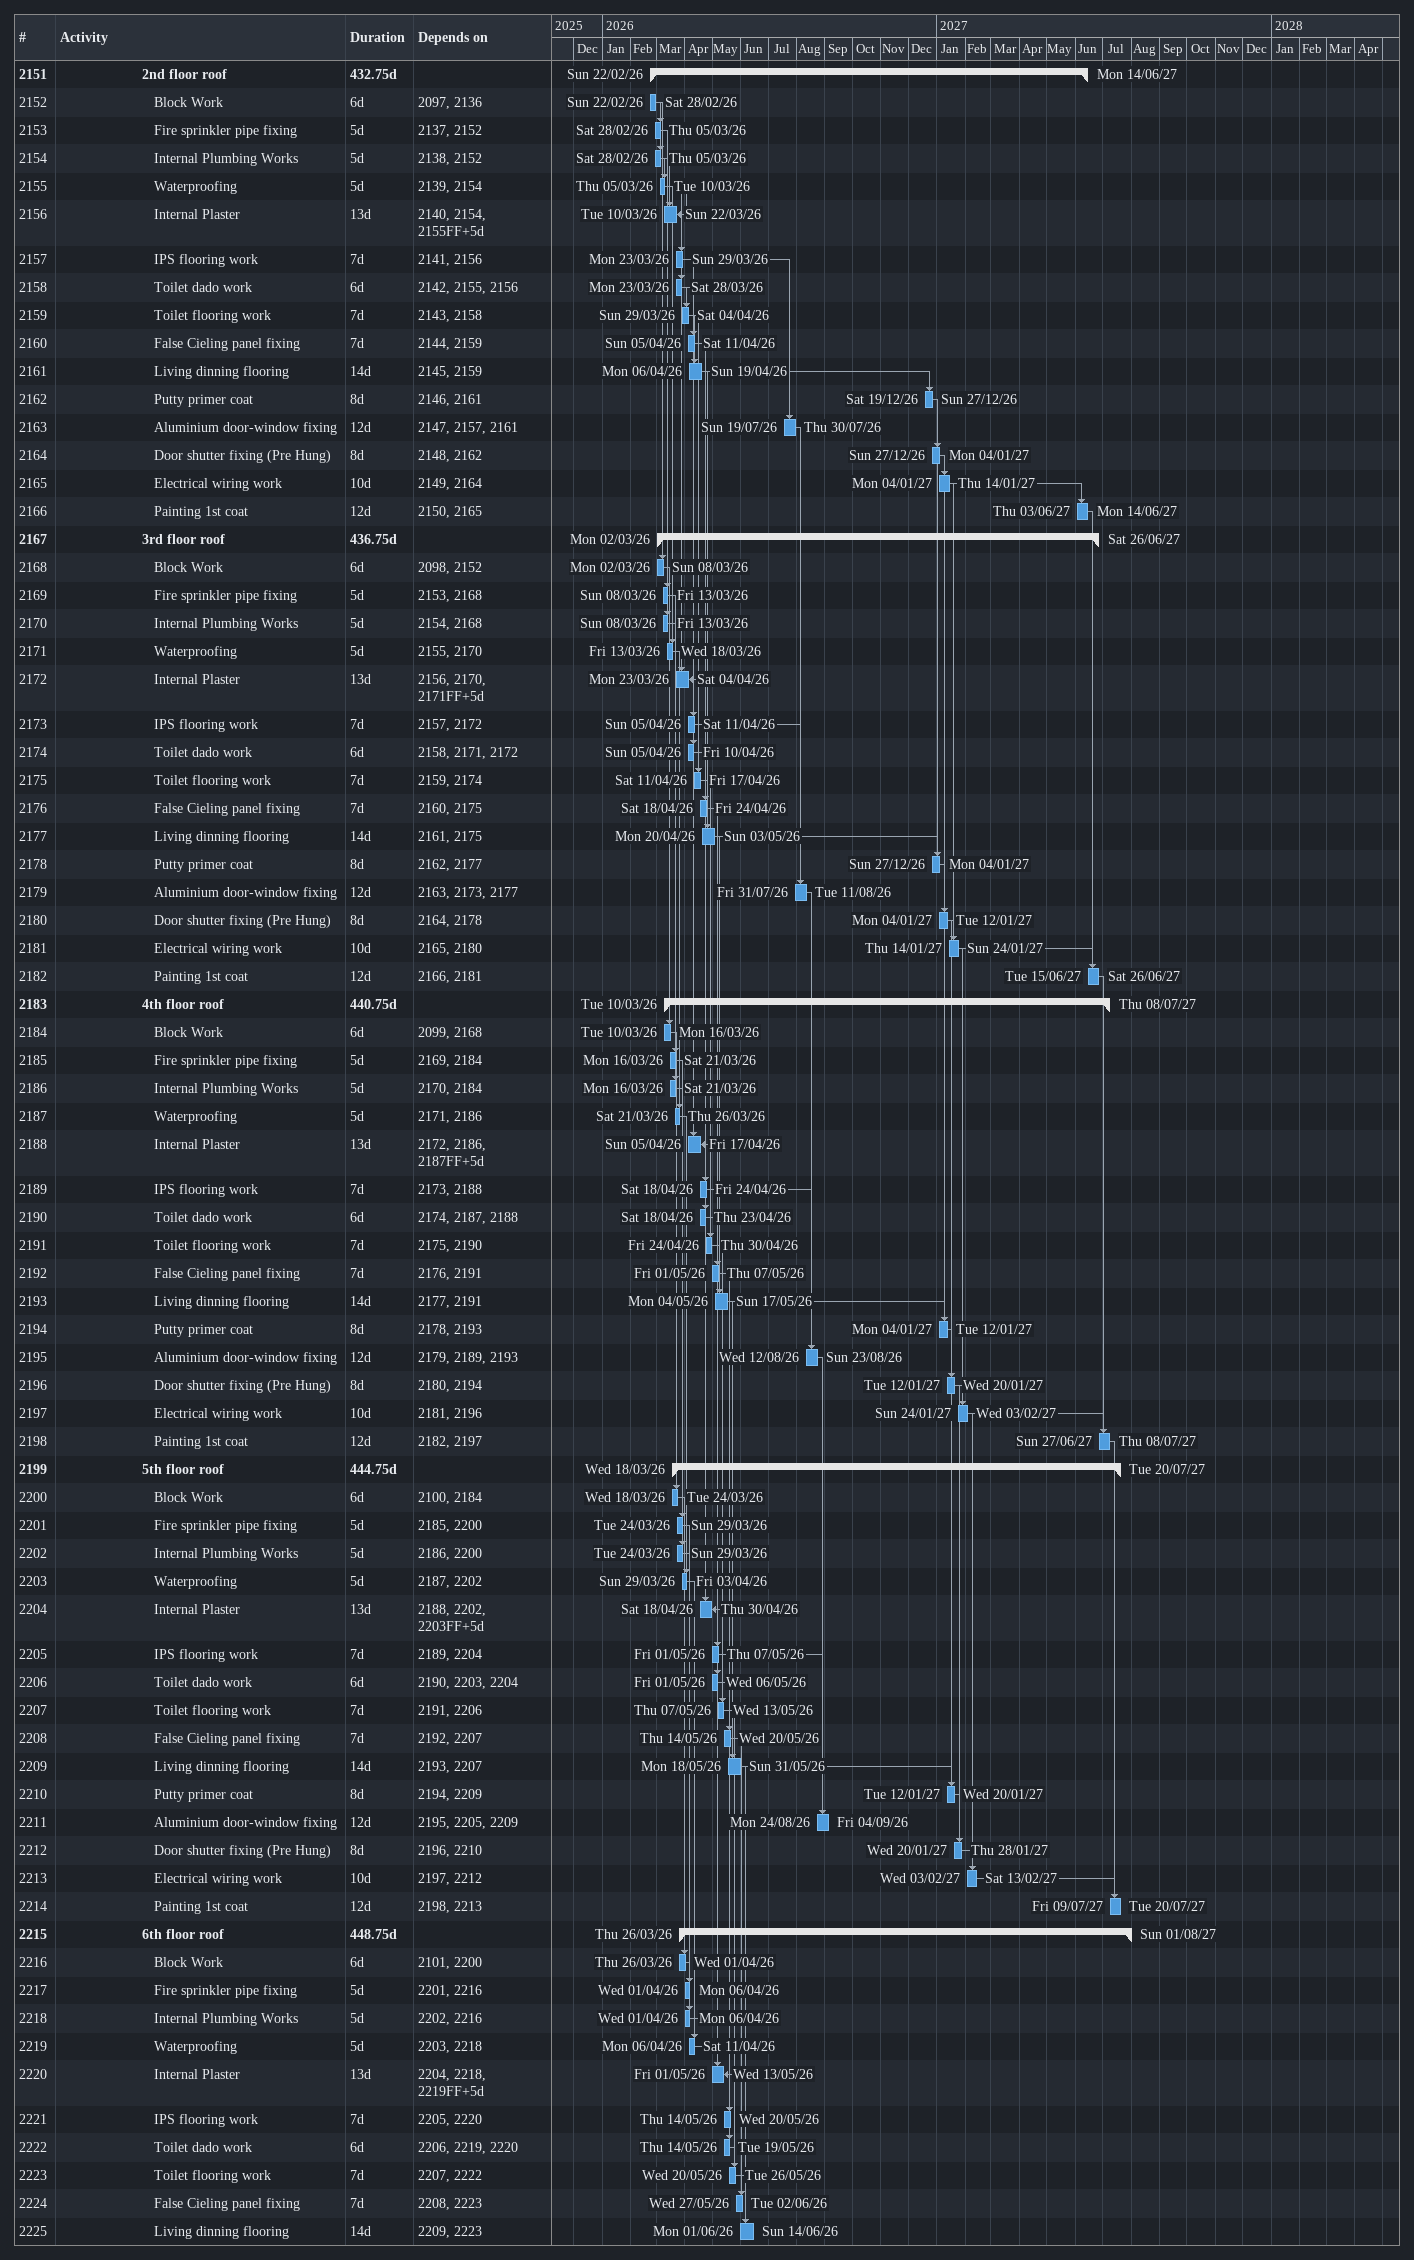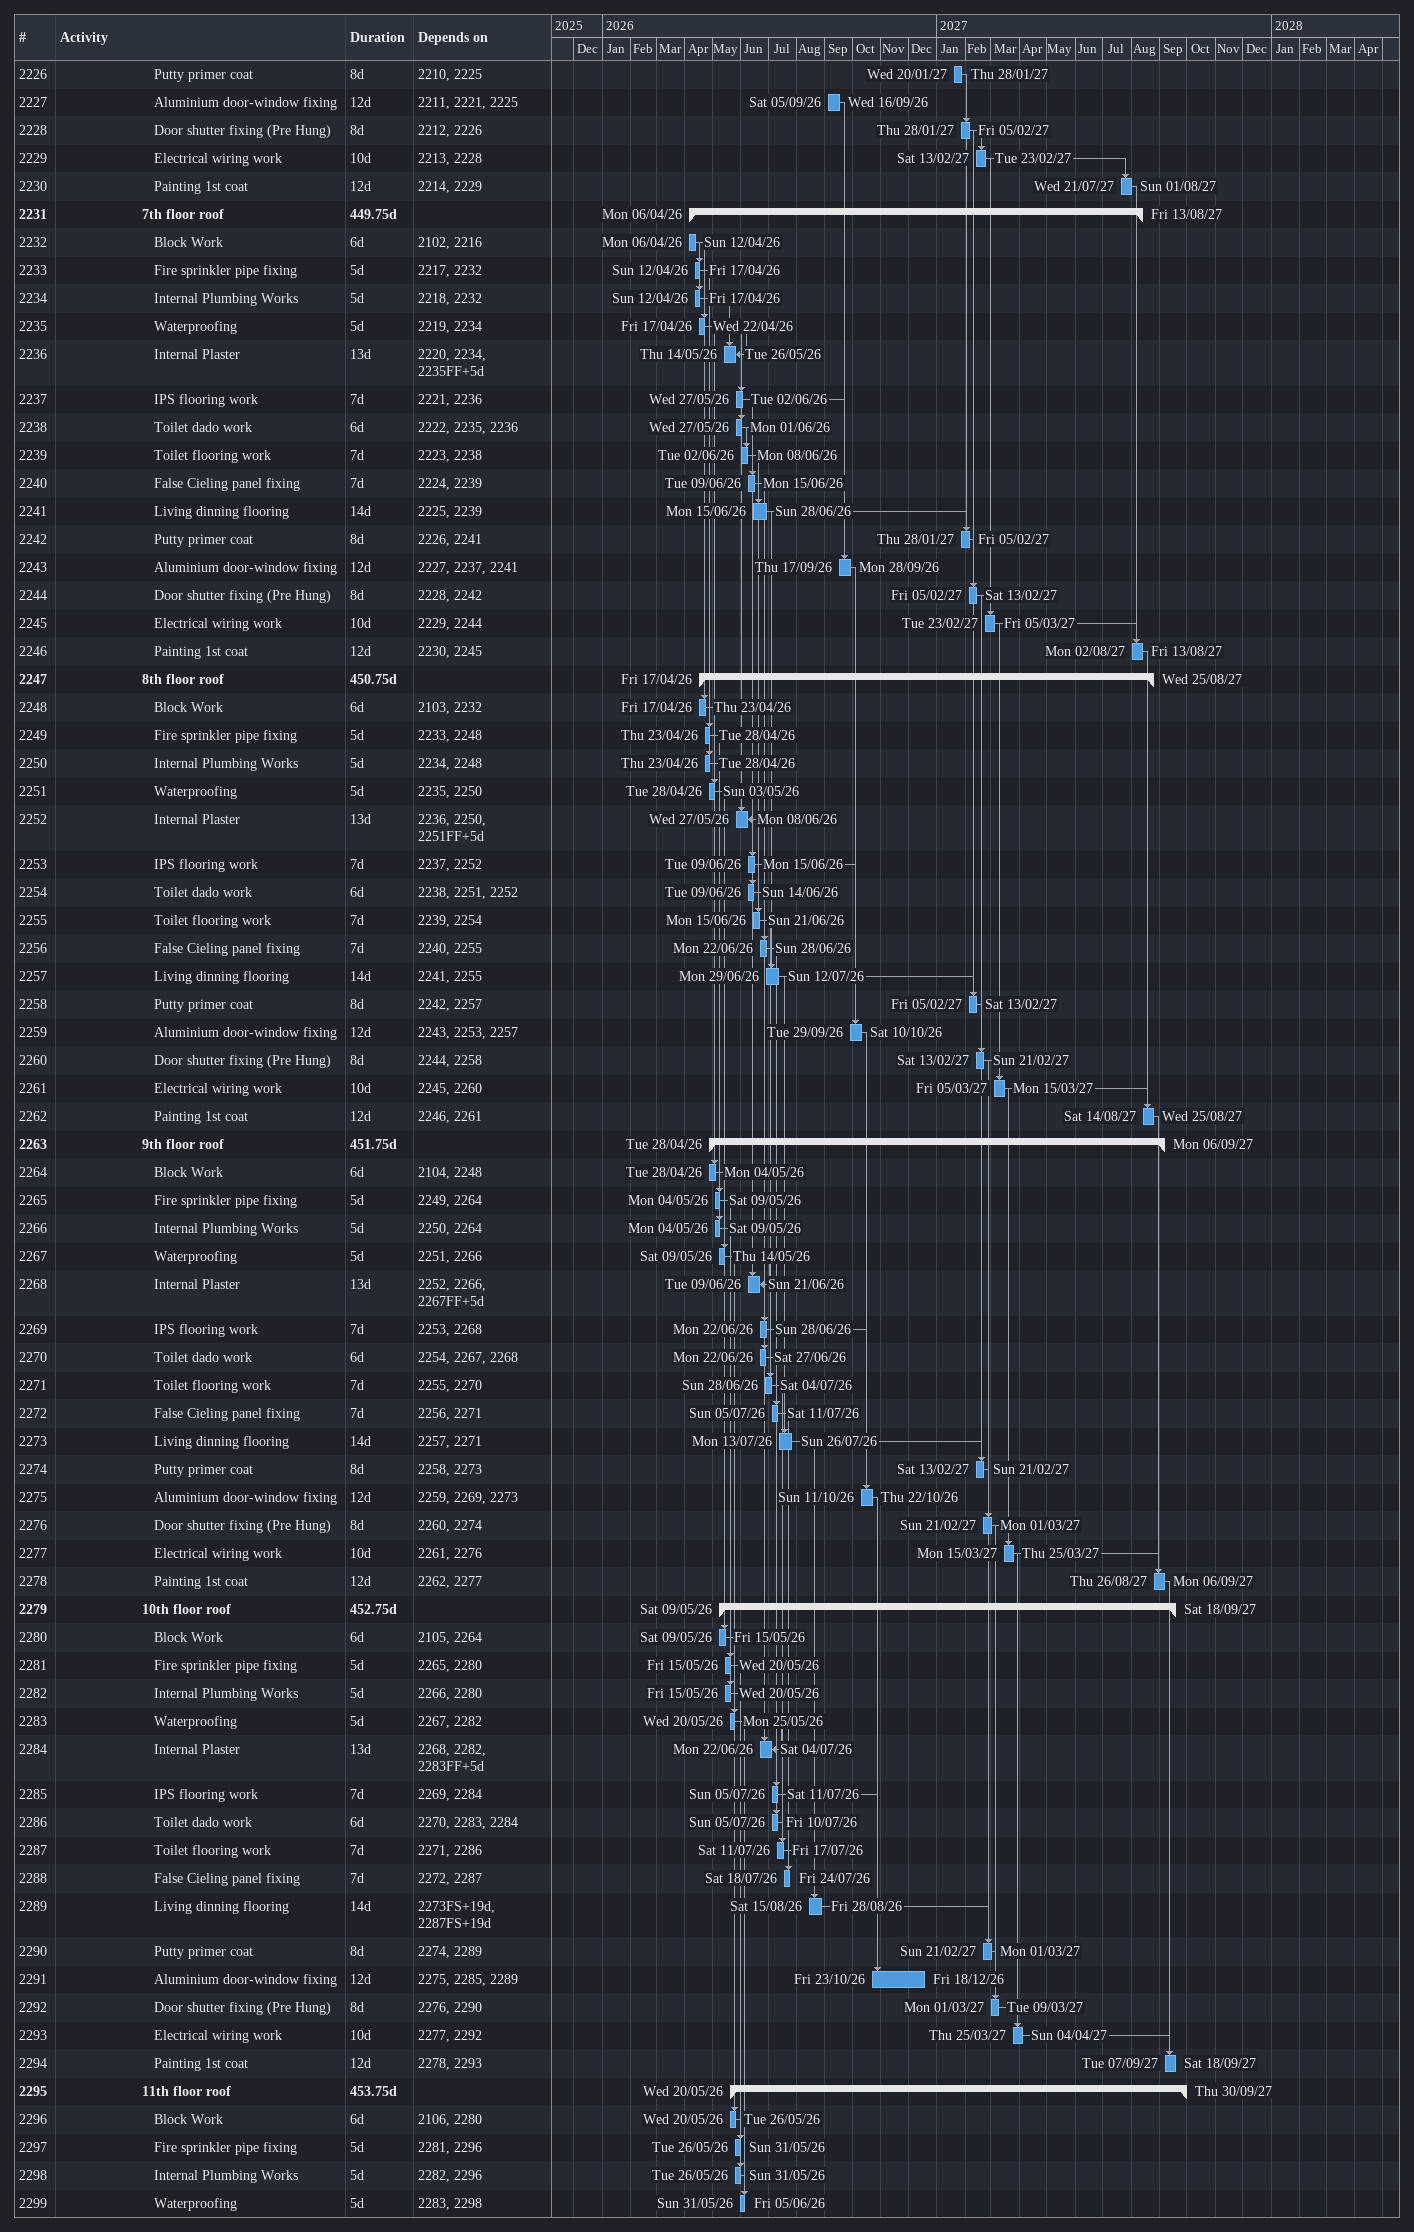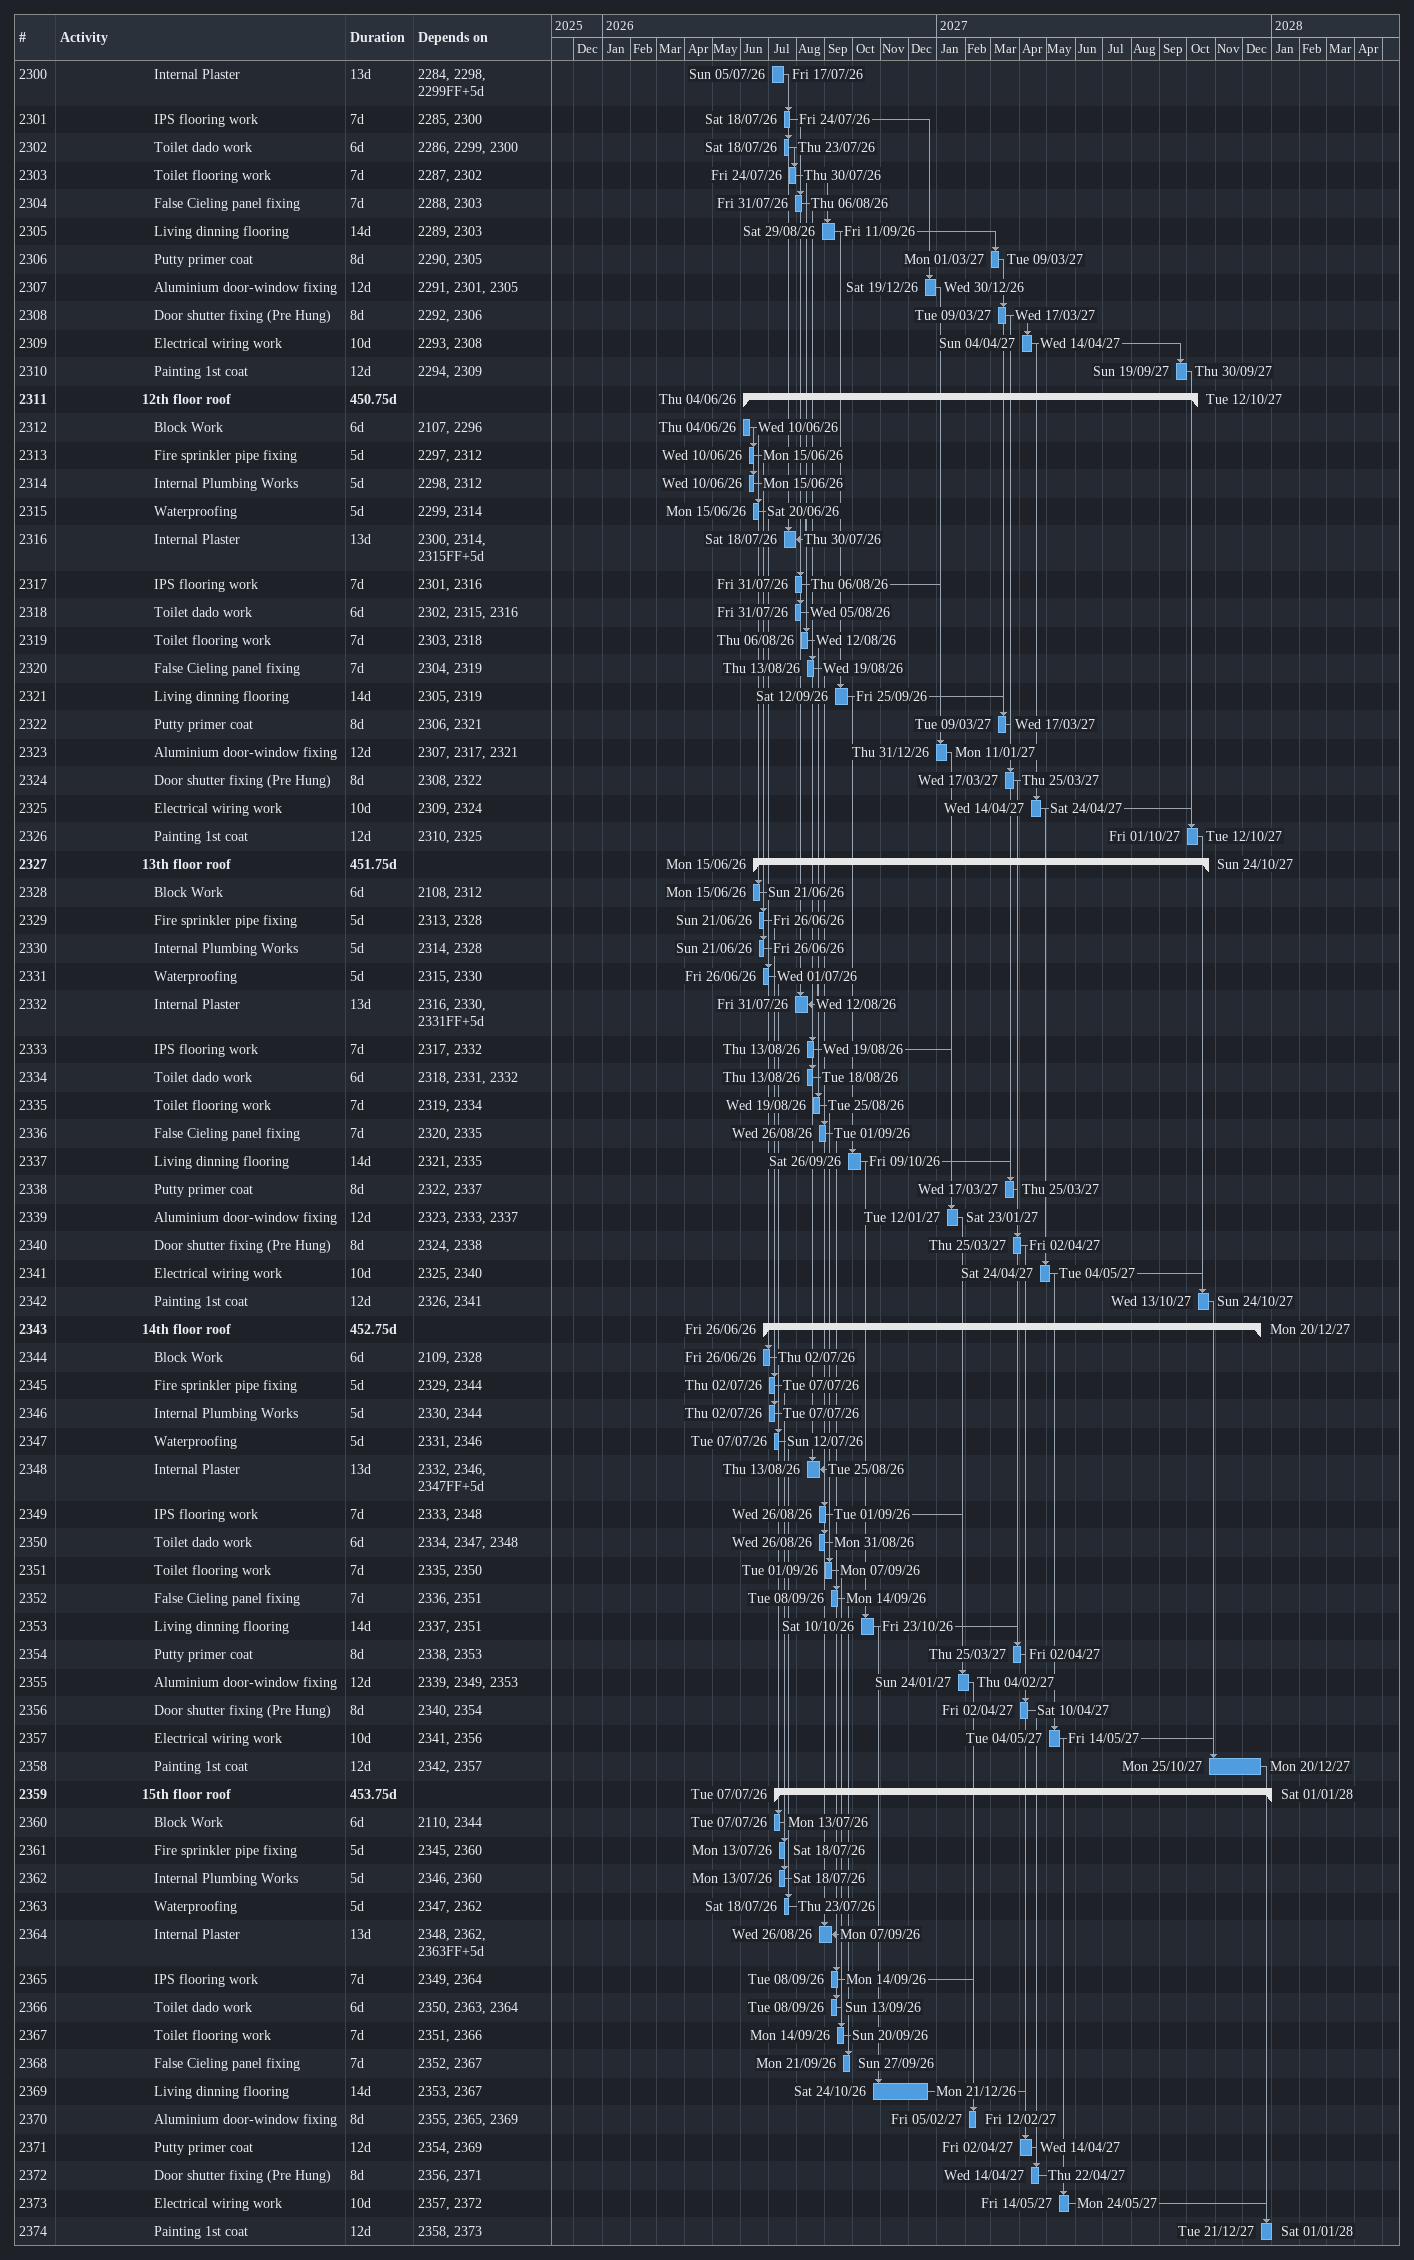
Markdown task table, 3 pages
| ID | Level | Task | Duration | Start | Finish | Predecessors |
|---|---|---|---|---|---|---|
| 2151 | 8 | **2nd floor roof** | 432.75d | 2026-02-22 | 2027-06-14 |  |
| 2152 | 9 | Block Work | 6d | 2026-02-22 | 2026-02-28 | 2097, 2136 |
| 2153 | 9 | Fire sprinkler pipe fixing | 5d | 2026-02-28 | 2026-03-05 | 2137, 2152 |
| 2154 | 9 | Internal Plumbing Works | 5d | 2026-02-28 | 2026-03-05 | 2138, 2152 |
| 2155 | 9 | Waterproofing | 5d | 2026-03-05 | 2026-03-10 | 2139, 2154 |
| 2156 | 9 | Internal Plaster | 13d | 2026-03-10 | 2026-03-22 | 2140, 2154, 2155FF+5d |
| 2157 | 9 | IPS flooring work | 7d | 2026-03-23 | 2026-03-29 | 2141, 2156 |
| 2158 | 9 | Toilet dado work | 6d | 2026-03-23 | 2026-03-28 | 2142, 2155, 2156 |
| 2159 | 9 | Toilet flooring work | 7d | 2026-03-29 | 2026-04-04 | 2143, 2158 |
| 2160 | 9 | False Cieling panel fixing | 7d | 2026-04-05 | 2026-04-11 | 2144, 2159 |
| 2161 | 9 | Living dinning flooring | 14d | 2026-04-06 | 2026-04-19 | 2145, 2159 |
| 2162 | 9 | Putty primer coat | 8d | 2026-12-19 | 2026-12-27 | 2146, 2161 |
| 2163 | 9 | Aluminium door-window fixing | 12d | 2026-07-19 | 2026-07-30 | 2147, 2157, 2161 |
| 2164 | 9 | Door shutter fixing (Pre Hung) | 8d | 2026-12-27 | 2027-01-04 | 2148, 2162 |
| 2165 | 9 | Electrical wiring work | 10d | 2027-01-04 | 2027-01-14 | 2149, 2164 |
| 2166 | 9 | Painting 1st coat | 12d | 2027-06-03 | 2027-06-14 | 2150, 2165 |
| 2167 | 8 | **3rd floor roof** | 436.75d | 2026-03-02 | 2027-06-26 |  |
| 2168 | 9 | Block Work | 6d | 2026-03-02 | 2026-03-08 | 2098, 2152 |
| 2169 | 9 | Fire sprinkler pipe fixing | 5d | 2026-03-08 | 2026-03-13 | 2153, 2168 |
| 2170 | 9 | Internal Plumbing Works | 5d | 2026-03-08 | 2026-03-13 | 2154, 2168 |
| 2171 | 9 | Waterproofing | 5d | 2026-03-13 | 2026-03-18 | 2155, 2170 |
| 2172 | 9 | Internal Plaster | 13d | 2026-03-23 | 2026-04-04 | 2156, 2170, 2171FF+5d |
| 2173 | 9 | IPS flooring work | 7d | 2026-04-05 | 2026-04-11 | 2157, 2172 |
| 2174 | 9 | Toilet dado work | 6d | 2026-04-05 | 2026-04-10 | 2158, 2171, 2172 |
| 2175 | 9 | Toilet flooring work | 7d | 2026-04-11 | 2026-04-17 | 2159, 2174 |
| 2176 | 9 | False Cieling panel fixing | 7d | 2026-04-18 | 2026-04-24 | 2160, 2175 |
| 2177 | 9 | Living dinning flooring | 14d | 2026-04-20 | 2026-05-03 | 2161, 2175 |
| 2178 | 9 | Putty primer coat | 8d | 2026-12-27 | 2027-01-04 | 2162, 2177 |
| 2179 | 9 | Aluminium door-window fixing | 12d | 2026-07-31 | 2026-08-11 | 2163, 2173, 2177 |
| 2180 | 9 | Door shutter fixing (Pre Hung) | 8d | 2027-01-04 | 2027-01-12 | 2164, 2178 |
| 2181 | 9 | Electrical wiring work | 10d | 2027-01-14 | 2027-01-24 | 2165, 2180 |
| 2182 | 9 | Painting 1st coat | 12d | 2027-06-15 | 2027-06-26 | 2166, 2181 |
| 2183 | 8 | **4th floor roof** | 440.75d | 2026-03-10 | 2027-07-08 |  |
| 2184 | 9 | Block Work | 6d | 2026-03-10 | 2026-03-16 | 2099, 2168 |
| 2185 | 9 | Fire sprinkler pipe fixing | 5d | 2026-03-16 | 2026-03-21 | 2169, 2184 |
| 2186 | 9 | Internal Plumbing Works | 5d | 2026-03-16 | 2026-03-21 | 2170, 2184 |
| 2187 | 9 | Waterproofing | 5d | 2026-03-21 | 2026-03-26 | 2171, 2186 |
| 2188 | 9 | Internal Plaster | 13d | 2026-04-05 | 2026-04-17 | 2172, 2186, 2187FF+5d |
| 2189 | 9 | IPS flooring work | 7d | 2026-04-18 | 2026-04-24 | 2173, 2188 |
| 2190 | 9 | Toilet dado work | 6d | 2026-04-18 | 2026-04-23 | 2174, 2187, 2188 |
| 2191 | 9 | Toilet flooring work | 7d | 2026-04-24 | 2026-04-30 | 2175, 2190 |
| 2192 | 9 | False Cieling panel fixing | 7d | 2026-05-01 | 2026-05-07 | 2176, 2191 |
| 2193 | 9 | Living dinning flooring | 14d | 2026-05-04 | 2026-05-17 | 2177, 2191 |
| 2194 | 9 | Putty primer coat | 8d | 2027-01-04 | 2027-01-12 | 2178, 2193 |
| 2195 | 9 | Aluminium door-window fixing | 12d | 2026-08-12 | 2026-08-23 | 2179, 2189, 2193 |
| 2196 | 9 | Door shutter fixing (Pre Hung) | 8d | 2027-01-12 | 2027-01-20 | 2180, 2194 |
| 2197 | 9 | Electrical wiring work | 10d | 2027-01-24 | 2027-02-03 | 2181, 2196 |
| 2198 | 9 | Painting 1st coat | 12d | 2027-06-27 | 2027-07-08 | 2182, 2197 |
| 2199 | 8 | **5th floor roof** | 444.75d | 2026-03-18 | 2027-07-20 |  |
| 2200 | 9 | Block Work | 6d | 2026-03-18 | 2026-03-24 | 2100, 2184 |
| 2201 | 9 | Fire sprinkler pipe fixing | 5d | 2026-03-24 | 2026-03-29 | 2185, 2200 |
| 2202 | 9 | Internal Plumbing Works | 5d | 2026-03-24 | 2026-03-29 | 2186, 2200 |
| 2203 | 9 | Waterproofing | 5d | 2026-03-29 | 2026-04-03 | 2187, 2202 |
| 2204 | 9 | Internal Plaster | 13d | 2026-04-18 | 2026-04-30 | 2188, 2202, 2203FF+5d |
| 2205 | 9 | IPS flooring work | 7d | 2026-05-01 | 2026-05-07 | 2189, 2204 |
| 2206 | 9 | Toilet dado work | 6d | 2026-05-01 | 2026-05-06 | 2190, 2203, 2204 |
| 2207 | 9 | Toilet flooring work | 7d | 2026-05-07 | 2026-05-13 | 2191, 2206 |
| 2208 | 9 | False Cieling panel fixing | 7d | 2026-05-14 | 2026-05-20 | 2192, 2207 |
| 2209 | 9 | Living dinning flooring | 14d | 2026-05-18 | 2026-05-31 | 2193, 2207 |
| 2210 | 9 | Putty primer coat | 8d | 2027-01-12 | 2027-01-20 | 2194, 2209 |
| 2211 | 9 | Aluminium door-window fixing | 12d | 2026-08-24 | 2026-09-04 | 2195, 2205, 2209 |
| 2212 | 9 | Door shutter fixing (Pre Hung) | 8d | 2027-01-20 | 2027-01-28 | 2196, 2210 |
| 2213 | 9 | Electrical wiring work | 10d | 2027-02-03 | 2027-02-13 | 2197, 2212 |
| 2214 | 9 | Painting 1st coat | 12d | 2027-07-09 | 2027-07-20 | 2198, 2213 |
| 2215 | 8 | **6th floor roof** | 448.75d | 2026-03-26 | 2027-08-01 |  |
| 2216 | 9 | Block Work | 6d | 2026-03-26 | 2026-04-01 | 2101, 2200 |
| 2217 | 9 | Fire sprinkler pipe fixing | 5d | 2026-04-01 | 2026-04-06 | 2201, 2216 |
| 2218 | 9 | Internal Plumbing Works | 5d | 2026-04-01 | 2026-04-06 | 2202, 2216 |
| 2219 | 9 | Waterproofing | 5d | 2026-04-06 | 2026-04-11 | 2203, 2218 |
| 2220 | 9 | Internal Plaster | 13d | 2026-05-01 | 2026-05-13 | 2204, 2218, 2219FF+5d |
| 2221 | 9 | IPS flooring work | 7d | 2026-05-14 | 2026-05-20 | 2205, 2220 |
| 2222 | 9 | Toilet dado work | 6d | 2026-05-14 | 2026-05-19 | 2206, 2219, 2220 |
| 2223 | 9 | Toilet flooring work | 7d | 2026-05-20 | 2026-05-26 | 2207, 2222 |
| 2224 | 9 | False Cieling panel fixing | 7d | 2026-05-27 | 2026-06-02 | 2208, 2223 |
| 2225 | 9 | Living dinning flooring | 14d | 2026-06-01 | 2026-06-14 | 2209, 2223 |
| 2226 | 9 | Putty primer coat | 8d | 2027-01-20 | 2027-01-28 | 2210, 2225 |
| 2227 | 9 | Aluminium door-window fixing | 12d | 2026-09-05 | 2026-09-16 | 2211, 2221, 2225 |
| 2228 | 9 | Door shutter fixing (Pre Hung) | 8d | 2027-01-28 | 2027-02-05 | 2212, 2226 |
| 2229 | 9 | Electrical wiring work | 10d | 2027-02-13 | 2027-02-23 | 2213, 2228 |
| 2230 | 9 | Painting 1st coat | 12d | 2027-07-21 | 2027-08-01 | 2214, 2229 |
| 2231 | 8 | **7th floor roof** | 449.75d | 2026-04-06 | 2027-08-13 |  |
| 2232 | 9 | Block Work | 6d | 2026-04-06 | 2026-04-12 | 2102, 2216 |
| 2233 | 9 | Fire sprinkler pipe fixing | 5d | 2026-04-12 | 2026-04-17 | 2217, 2232 |
| 2234 | 9 | Internal Plumbing Works | 5d | 2026-04-12 | 2026-04-17 | 2218, 2232 |
| 2235 | 9 | Waterproofing | 5d | 2026-04-17 | 2026-04-22 | 2219, 2234 |
| 2236 | 9 | Internal Plaster | 13d | 2026-05-14 | 2026-05-26 | 2220, 2234, 2235FF+5d |
| 2237 | 9 | IPS flooring work | 7d | 2026-05-27 | 2026-06-02 | 2221, 2236 |
| 2238 | 9 | Toilet dado work | 6d | 2026-05-27 | 2026-06-01 | 2222, 2235, 2236 |
| 2239 | 9 | Toilet flooring work | 7d | 2026-06-02 | 2026-06-08 | 2223, 2238 |
| 2240 | 9 | False Cieling panel fixing | 7d | 2026-06-09 | 2026-06-15 | 2224, 2239 |
| 2241 | 9 | Living dinning flooring | 14d | 2026-06-15 | 2026-06-28 | 2225, 2239 |
| 2242 | 9 | Putty primer coat | 8d | 2027-01-28 | 2027-02-05 | 2226, 2241 |
| 2243 | 9 | Aluminium door-window fixing | 12d | 2026-09-17 | 2026-09-28 | 2227, 2237, 2241 |
| 2244 | 9 | Door shutter fixing (Pre Hung) | 8d | 2027-02-05 | 2027-02-13 | 2228, 2242 |
| 2245 | 9 | Electrical wiring work | 10d | 2027-02-23 | 2027-03-05 | 2229, 2244 |
| 2246 | 9 | Painting 1st coat | 12d | 2027-08-02 | 2027-08-13 | 2230, 2245 |
| 2247 | 8 | **8th floor roof** | 450.75d | 2026-04-17 | 2027-08-25 |  |
| 2248 | 9 | Block Work | 6d | 2026-04-17 | 2026-04-23 | 2103, 2232 |
| 2249 | 9 | Fire sprinkler pipe fixing | 5d | 2026-04-23 | 2026-04-28 | 2233, 2248 |
| 2250 | 9 | Internal Plumbing Works | 5d | 2026-04-23 | 2026-04-28 | 2234, 2248 |
| 2251 | 9 | Waterproofing | 5d | 2026-04-28 | 2026-05-03 | 2235, 2250 |
| 2252 | 9 | Internal Plaster | 13d | 2026-05-27 | 2026-06-08 | 2236, 2250, 2251FF+5d |
| 2253 | 9 | IPS flooring work | 7d | 2026-06-09 | 2026-06-15 | 2237, 2252 |
| 2254 | 9 | Toilet dado work | 6d | 2026-06-09 | 2026-06-14 | 2238, 2251, 2252 |
| 2255 | 9 | Toilet flooring work | 7d | 2026-06-15 | 2026-06-21 | 2239, 2254 |
| 2256 | 9 | False Cieling panel fixing | 7d | 2026-06-22 | 2026-06-28 | 2240, 2255 |
| 2257 | 9 | Living dinning flooring | 14d | 2026-06-29 | 2026-07-12 | 2241, 2255 |
| 2258 | 9 | Putty primer coat | 8d | 2027-02-05 | 2027-02-13 | 2242, 2257 |
| 2259 | 9 | Aluminium door-window fixing | 12d | 2026-09-29 | 2026-10-10 | 2243, 2253, 2257 |
| 2260 | 9 | Door shutter fixing (Pre Hung) | 8d | 2027-02-13 | 2027-02-21 | 2244, 2258 |
| 2261 | 9 | Electrical wiring work | 10d | 2027-03-05 | 2027-03-15 | 2245, 2260 |
| 2262 | 9 | Painting 1st coat | 12d | 2027-08-14 | 2027-08-25 | 2246, 2261 |
| 2263 | 8 | **9th floor roof** | 451.75d | 2026-04-28 | 2027-09-06 |  |
| 2264 | 9 | Block Work | 6d | 2026-04-28 | 2026-05-04 | 2104, 2248 |
| 2265 | 9 | Fire sprinkler pipe fixing | 5d | 2026-05-04 | 2026-05-09 | 2249, 2264 |
| 2266 | 9 | Internal Plumbing Works | 5d | 2026-05-04 | 2026-05-09 | 2250, 2264 |
| 2267 | 9 | Waterproofing | 5d | 2026-05-09 | 2026-05-14 | 2251, 2266 |
| 2268 | 9 | Internal Plaster | 13d | 2026-06-09 | 2026-06-21 | 2252, 2266, 2267FF+5d |
| 2269 | 9 | IPS flooring work | 7d | 2026-06-22 | 2026-06-28 | 2253, 2268 |
| 2270 | 9 | Toilet dado work | 6d | 2026-06-22 | 2026-06-27 | 2254, 2267, 2268 |
| 2271 | 9 | Toilet flooring work | 7d | 2026-06-28 | 2026-07-04 | 2255, 2270 |
| 2272 | 9 | False Cieling panel fixing | 7d | 2026-07-05 | 2026-07-11 | 2256, 2271 |
| 2273 | 9 | Living dinning flooring | 14d | 2026-07-13 | 2026-07-26 | 2257, 2271 |
| 2274 | 9 | Putty primer coat | 8d | 2027-02-13 | 2027-02-21 | 2258, 2273 |
| 2275 | 9 | Aluminium door-window fixing | 12d | 2026-10-11 | 2026-10-22 | 2259, 2269, 2273 |
| 2276 | 9 | Door shutter fixing (Pre Hung) | 8d | 2027-02-21 | 2027-03-01 | 2260, 2274 |
| 2277 | 9 | Electrical wiring work | 10d | 2027-03-15 | 2027-03-25 | 2261, 2276 |
| 2278 | 9 | Painting 1st coat | 12d | 2027-08-26 | 2027-09-06 | 2262, 2277 |
| 2279 | 8 | **10th floor roof** | 452.75d | 2026-05-09 | 2027-09-18 |  |
| 2280 | 9 | Block Work | 6d | 2026-05-09 | 2026-05-15 | 2105, 2264 |
| 2281 | 9 | Fire sprinkler pipe fixing | 5d | 2026-05-15 | 2026-05-20 | 2265, 2280 |
| 2282 | 9 | Internal Plumbing Works | 5d | 2026-05-15 | 2026-05-20 | 2266, 2280 |
| 2283 | 9 | Waterproofing | 5d | 2026-05-20 | 2026-05-25 | 2267, 2282 |
| 2284 | 9 | Internal Plaster | 13d | 2026-06-22 | 2026-07-04 | 2268, 2282, 2283FF+5d |
| 2285 | 9 | IPS flooring work | 7d | 2026-07-05 | 2026-07-11 | 2269, 2284 |
| 2286 | 9 | Toilet dado work | 6d | 2026-07-05 | 2026-07-10 | 2270, 2283, 2284 |
| 2287 | 9 | Toilet flooring work | 7d | 2026-07-11 | 2026-07-17 | 2271, 2286 |
| 2288 | 9 | False Cieling panel fixing | 7d | 2026-07-18 | 2026-07-24 | 2272, 2287 |
| 2289 | 9 | Living dinning flooring | 14d | 2026-08-15 | 2026-08-28 | 2273FS+19d, 2287FS+19d |
| 2290 | 9 | Putty primer coat | 8d | 2027-02-21 | 2027-03-01 | 2274, 2289 |
| 2291 | 9 | Aluminium door-window fixing | 12d | 2026-10-23 | 2026-12-18 | 2275, 2285, 2289 |
| 2292 | 9 | Door shutter fixing (Pre Hung) | 8d | 2027-03-01 | 2027-03-09 | 2276, 2290 |
| 2293 | 9 | Electrical wiring work | 10d | 2027-03-25 | 2027-04-04 | 2277, 2292 |
| 2294 | 9 | Painting 1st coat | 12d | 2027-09-07 | 2027-09-18 | 2278, 2293 |
| 2295 | 8 | **11th floor roof** | 453.75d | 2026-05-20 | 2027-09-30 |  |
| 2296 | 9 | Block Work | 6d | 2026-05-20 | 2026-05-26 | 2106, 2280 |
| 2297 | 9 | Fire sprinkler pipe fixing | 5d | 2026-05-26 | 2026-05-31 | 2281, 2296 |
| 2298 | 9 | Internal Plumbing Works | 5d | 2026-05-26 | 2026-05-31 | 2282, 2296 |
| 2299 | 9 | Waterproofing | 5d | 2026-05-31 | 2026-06-05 | 2283, 2298 |
| 2300 | 9 | Internal Plaster | 13d | 2026-07-05 | 2026-07-17 | 2284, 2298, 2299FF+5d |
| 2301 | 9 | IPS flooring work | 7d | 2026-07-18 | 2026-07-24 | 2285, 2300 |
| 2302 | 9 | Toilet dado work | 6d | 2026-07-18 | 2026-07-23 | 2286, 2299, 2300 |
| 2303 | 9 | Toilet flooring work | 7d | 2026-07-24 | 2026-07-30 | 2287, 2302 |
| 2304 | 9 | False Cieling panel fixing | 7d | 2026-07-31 | 2026-08-06 | 2288, 2303 |
| 2305 | 9 | Living dinning flooring | 14d | 2026-08-29 | 2026-09-11 | 2289, 2303 |
| 2306 | 9 | Putty primer coat | 8d | 2027-03-01 | 2027-03-09 | 2290, 2305 |
| 2307 | 9 | Aluminium door-window fixing | 12d | 2026-12-19 | 2026-12-30 | 2291, 2301, 2305 |
| 2308 | 9 | Door shutter fixing (Pre Hung) | 8d | 2027-03-09 | 2027-03-17 | 2292, 2306 |
| 2309 | 9 | Electrical wiring work | 10d | 2027-04-04 | 2027-04-14 | 2293, 2308 |
| 2310 | 9 | Painting 1st coat | 12d | 2027-09-19 | 2027-09-30 | 2294, 2309 |
| 2311 | 8 | **12th floor roof** | 450.75d | 2026-06-04 | 2027-10-12 |  |
| 2312 | 9 | Block Work | 6d | 2026-06-04 | 2026-06-10 | 2107, 2296 |
| 2313 | 9 | Fire sprinkler pipe fixing | 5d | 2026-06-10 | 2026-06-15 | 2297, 2312 |
| 2314 | 9 | Internal Plumbing Works | 5d | 2026-06-10 | 2026-06-15 | 2298, 2312 |
| 2315 | 9 | Waterproofing | 5d | 2026-06-15 | 2026-06-20 | 2299, 2314 |
| 2316 | 9 | Internal Plaster | 13d | 2026-07-18 | 2026-07-30 | 2300, 2314, 2315FF+5d |
| 2317 | 9 | IPS flooring work | 7d | 2026-07-31 | 2026-08-06 | 2301, 2316 |
| 2318 | 9 | Toilet dado work | 6d | 2026-07-31 | 2026-08-05 | 2302, 2315, 2316 |
| 2319 | 9 | Toilet flooring work | 7d | 2026-08-06 | 2026-08-12 | 2303, 2318 |
| 2320 | 9 | False Cieling panel fixing | 7d | 2026-08-13 | 2026-08-19 | 2304, 2319 |
| 2321 | 9 | Living dinning flooring | 14d | 2026-09-12 | 2026-09-25 | 2305, 2319 |
| 2322 | 9 | Putty primer coat | 8d | 2027-03-09 | 2027-03-17 | 2306, 2321 |
| 2323 | 9 | Aluminium door-window fixing | 12d | 2026-12-31 | 2027-01-11 | 2307, 2317, 2321 |
| 2324 | 9 | Door shutter fixing (Pre Hung) | 8d | 2027-03-17 | 2027-03-25 | 2308, 2322 |
| 2325 | 9 | Electrical wiring work | 10d | 2027-04-14 | 2027-04-24 | 2309, 2324 |
| 2326 | 9 | Painting 1st coat | 12d | 2027-10-01 | 2027-10-12 | 2310, 2325 |
| 2327 | 8 | **13th floor roof** | 451.75d | 2026-06-15 | 2027-10-24 |  |
| 2328 | 9 | Block Work | 6d | 2026-06-15 | 2026-06-21 | 2108, 2312 |
| 2329 | 9 | Fire sprinkler pipe fixing | 5d | 2026-06-21 | 2026-06-26 | 2313, 2328 |
| 2330 | 9 | Internal Plumbing Works | 5d | 2026-06-21 | 2026-06-26 | 2314, 2328 |
| 2331 | 9 | Waterproofing | 5d | 2026-06-26 | 2026-07-01 | 2315, 2330 |
| 2332 | 9 | Internal Plaster | 13d | 2026-07-31 | 2026-08-12 | 2316, 2330, 2331FF+5d |
| 2333 | 9 | IPS flooring work | 7d | 2026-08-13 | 2026-08-19 | 2317, 2332 |
| 2334 | 9 | Toilet dado work | 6d | 2026-08-13 | 2026-08-18 | 2318, 2331, 2332 |
| 2335 | 9 | Toilet flooring work | 7d | 2026-08-19 | 2026-08-25 | 2319, 2334 |
| 2336 | 9 | False Cieling panel fixing | 7d | 2026-08-26 | 2026-09-01 | 2320, 2335 |
| 2337 | 9 | Living dinning flooring | 14d | 2026-09-26 | 2026-10-09 | 2321, 2335 |
| 2338 | 9 | Putty primer coat | 8d | 2027-03-17 | 2027-03-25 | 2322, 2337 |
| 2339 | 9 | Aluminium door-window fixing | 12d | 2027-01-12 | 2027-01-23 | 2323, 2333, 2337 |
| 2340 | 9 | Door shutter fixing (Pre Hung) | 8d | 2027-03-25 | 2027-04-02 | 2324, 2338 |
| 2341 | 9 | Electrical wiring work | 10d | 2027-04-24 | 2027-05-04 | 2325, 2340 |
| 2342 | 9 | Painting 1st coat | 12d | 2027-10-13 | 2027-10-24 | 2326, 2341 |
| 2343 | 8 | **14th floor roof** | 452.75d | 2026-06-26 | 2027-12-20 |  |
| 2344 | 9 | Block Work | 6d | 2026-06-26 | 2026-07-02 | 2109, 2328 |
| 2345 | 9 | Fire sprinkler pipe fixing | 5d | 2026-07-02 | 2026-07-07 | 2329, 2344 |
| 2346 | 9 | Internal Plumbing Works | 5d | 2026-07-02 | 2026-07-07 | 2330, 2344 |
| 2347 | 9 | Waterproofing | 5d | 2026-07-07 | 2026-07-12 | 2331, 2346 |
| 2348 | 9 | Internal Plaster | 13d | 2026-08-13 | 2026-08-25 | 2332, 2346, 2347FF+5d |
| 2349 | 9 | IPS flooring work | 7d | 2026-08-26 | 2026-09-01 | 2333, 2348 |
| 2350 | 9 | Toilet dado work | 6d | 2026-08-26 | 2026-08-31 | 2334, 2347, 2348 |
| 2351 | 9 | Toilet flooring work | 7d | 2026-09-01 | 2026-09-07 | 2335, 2350 |
| 2352 | 9 | False Cieling panel fixing | 7d | 2026-09-08 | 2026-09-14 | 2336, 2351 |
| 2353 | 9 | Living dinning flooring | 14d | 2026-10-10 | 2026-10-23 | 2337, 2351 |
| 2354 | 9 | Putty primer coat | 8d | 2027-03-25 | 2027-04-02 | 2338, 2353 |
| 2355 | 9 | Aluminium door-window fixing | 12d | 2027-01-24 | 2027-02-04 | 2339, 2349, 2353 |
| 2356 | 9 | Door shutter fixing (Pre Hung) | 8d | 2027-04-02 | 2027-04-10 | 2340, 2354 |
| 2357 | 9 | Electrical wiring work | 10d | 2027-05-04 | 2027-05-14 | 2341, 2356 |
| 2358 | 9 | Painting 1st coat | 12d | 2027-10-25 | 2027-12-20 | 2342, 2357 |
| 2359 | 8 | **15th floor roof** | 453.75d | 2026-07-07 | 2028-01-01 |  |
| 2360 | 9 | Block Work | 6d | 2026-07-07 | 2026-07-13 | 2110, 2344 |
| 2361 | 9 | Fire sprinkler pipe fixing | 5d | 2026-07-13 | 2026-07-18 | 2345, 2360 |
| 2362 | 9 | Internal Plumbing Works | 5d | 2026-07-13 | 2026-07-18 | 2346, 2360 |
| 2363 | 9 | Waterproofing | 5d | 2026-07-18 | 2026-07-23 | 2347, 2362 |
| 2364 | 9 | Internal Plaster | 13d | 2026-08-26 | 2026-09-07 | 2348, 2362, 2363FF+5d |
| 2365 | 9 | IPS flooring work | 7d | 2026-09-08 | 2026-09-14 | 2349, 2364 |
| 2366 | 9 | Toilet dado work | 6d | 2026-09-08 | 2026-09-13 | 2350, 2363, 2364 |
| 2367 | 9 | Toilet flooring work | 7d | 2026-09-14 | 2026-09-20 | 2351, 2366 |
| 2368 | 9 | False Cieling panel fixing | 7d | 2026-09-21 | 2026-09-27 | 2352, 2367 |
| 2369 | 9 | Living dinning flooring | 14d | 2026-10-24 | 2026-12-21 | 2353, 2367 |
| 2370 | 9 | Aluminium door-window fixing | 8d | 2027-02-05 | 2027-02-12 | 2355, 2365, 2369 |
| 2371 | 9 | Putty primer coat | 12d | 2027-04-02 | 2027-04-14 | 2354, 2369 |
| 2372 | 9 | Door shutter fixing (Pre Hung) | 8d | 2027-04-14 | 2027-04-22 | 2356, 2371 |
| 2373 | 9 | Electrical wiring work | 10d | 2027-05-14 | 2027-05-24 | 2357, 2372 |
| 2374 | 9 | Painting 1st coat | 12d | 2027-12-21 | 2028-01-01 | 2358, 2373 |
